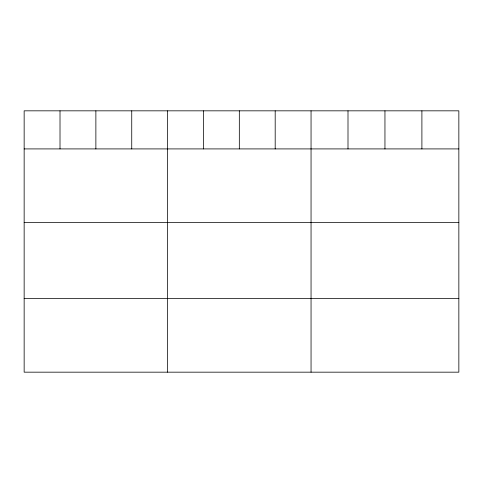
<?xml version="1.0" encoding="UTF-8"?>
<svg xmlns="http://www.w3.org/2000/svg" width="483" height="483" viewBox="0 0 483 483"><rect width="100%" height="100%" fill="white"/><g stroke="black" fill="none" stroke-linecap="round" stroke-linejoin="round"><path stroke-width="0.72" d="M458.85 148.915L458.85 372.17L24.15 372.17L24.15 110.83L458.85 110.83L458.85 148.915L24.15 148.915M24.15 222.591L458.85 222.591M24.15 298.494L458.85 298.494M421.9 110.83L421.9 148.915M384.951 110.83L384.951 148.915M348.001 110.83L348.001 148.915M311.052 110.83L311.052 372.17M275.189 110.83L275.189 148.915M239.326 110.83L239.326 148.915M203.464 110.83L203.464 148.915M167.601 110.83L167.601 372.17M131.738 110.83L131.738 148.915M95.876 110.83L95.876 148.915M60.013 110.83L60.013 148.915"/></g></svg>
